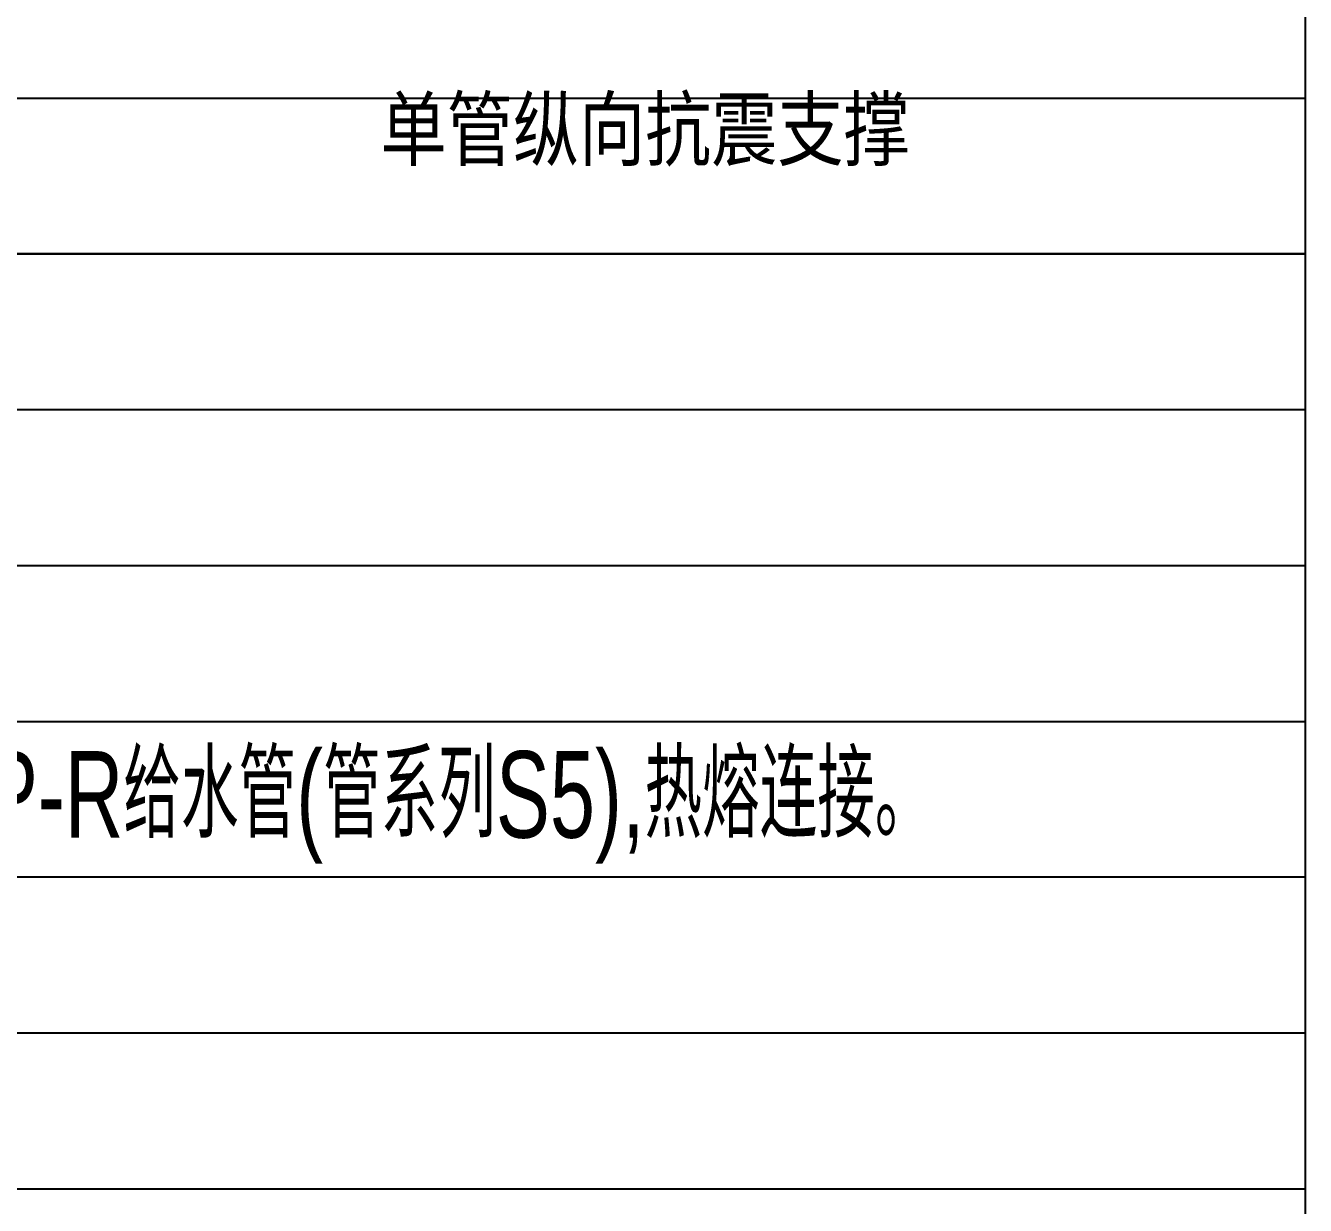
# Model space of a CAD drawing. Extents: x 14204718 to 16986381, y -1556765 to -15898.
# Drawn here: x 14914692 to 14922083, y -233777 to -226962 of the extents above; entities that cross this region are included whole.
import ezdxf
from ezdxf.enums import TextEntityAlignment as Align

# ---------------------------------------------------------------- set-up
doc = ezdxf.new("R2010")
doc.units = 0
doc.header["$LTSCALE"] = 1000
doc.header["$MEASUREMENT"] = 0
for name, color, linetype in [('JZ_0', 7, 'Continuous'), ('JZ_TEXT', 42, 'Continuous'), ('图框', 4, 'Continuous')]:
    doc.layers.add(name, color=color, linetype=linetype)
doc.styles.add('DXF', font='ros.shx', dxfattribs={"width": 0.7, "bigfont": 'hzs.shx'})
doc.styles.add('TITXV', font='')
doc.styles.get('TITXV').set_extended_font_data('SimSun')

msp = doc.modelspace()

# ---------------------------------------------------------------- linework, layer by layer
at = {"layer": 'JZ_0', "color": 8}
for p, q in [((14922082.6, -255968.8), (14922082.6, -207580.8)), ((14904849.7, -227380.8), (14922082.6, -227380.8)), ((14922082.6, -228280.8), (14904849.7, -228280.8)), ((14904849.7, -228280.8), (14922082.6, -228280.8)), ((14922082.6, -229180.8), (14904849.7, -229180.8)), ((14904849.7, -230080.8), (14922082.6, -230080.8)), ((14904849.7, -230980.8), (14922082.6, -230980.8)), ((14922082.6, -231880.8), (14904849.7, -231880.8)), ((14904849.7, -232780.8), (14922082.6, -232780.8)), ((14904849.7, -233680.8), (14922082.6, -233680.8))]:
    msp.add_line(p, q, dxfattribs=at)

# ---------------------------------------------------------------- texts
at = {"layer": 'JZ_TEXT', "style": 'DXF', "width": 0.7}
msp.add_text('生活给水管立管及干管采用钢衬塑复合管,丝扣连接；支管采用PP-R给水管(管系列S5),热熔连接。', height=500, dxfattribs=at).set_placement((14905031.3, -231652.8))
at = {"layer": '图框', "style": 'TITXV', "width": 0.8}
msp.add_text('单管纵向抗震支撑', height=350, dxfattribs=at).set_placement((14918269.7, -227553.2), align=Align.MIDDLE)

doc.saveas('drawing.dxf')
